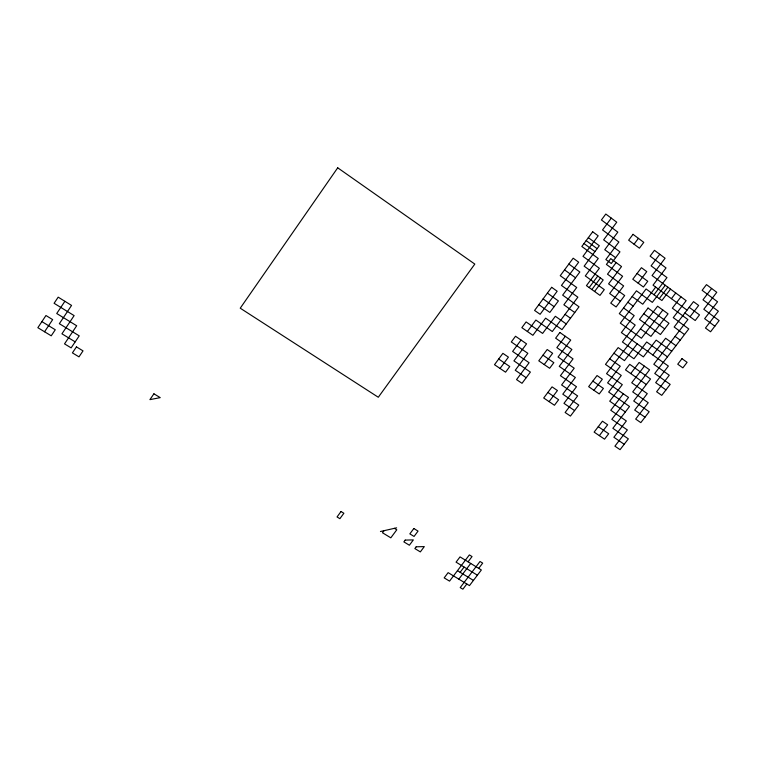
<?xml version="1.0" encoding="UTF-8"?>
<svg xmlns="http://www.w3.org/2000/svg" width="757" height="757" viewBox="0 0 757 757"><rect width="100%" height="100%" fill="white"/><g stroke="black" fill="none" stroke-linecap="round" stroke-linejoin="round"><path stroke-width="1.14" d="M44.549 331.765L52.659 319.615L45.959 315.518L37.85 327.696L51.23 335.815L55.28 329.759L41.9 321.611M64.884 301.295L56.728 313.521L76.684 325.756L64.525 343.867L71.13 347.879L79.23 335.843L59.339 323.693L71.555 305.421L58.185 297.16L54.097 303.292L74.129 315.612L61.942 333.809L75.18 341.861M500.046 368.441L508.42 357.115L502.885 353.339L494.501 364.694L505.562 372.179L509.745 366.53L498.693 359.026M521.043 340.054L512.621 351.437L529.115 362.726L516.548 379.607L522.018 383.307L530.383 372.084L513.937 360.871L526.56 343.858L515.517 336.25L511.297 341.956L527.837 353.311L515.252 370.268L526.191 377.705M527.383 331.49L535.861 320.041L552.307 331.528L577.865 297.17L561.457 285.446L578.67 262.187L573.172 258.203L560.246 275.699L576.702 287.499L563.861 304.797L574.762 312.518M611.278 218.13L602.544 229.939L618.885 242.022L605.855 259.537L611.278 263.502L619.955 251.863L603.651 239.855L616.737 222.198L605.799 214.042L601.418 219.965L617.816 232.134L604.758 249.715L615.611 257.692M384.017 530.695L382.484 532.767L390.82 537.83L396.791 529.786L394.406 528.329M589.164 287.594L597.775 276.031M591.879 289.543L600.481 277.989M594.586 291.492L603.187 279.958L584.149 266.161L599.307 245.713L588.34 237.67M616.151 262.575L607.502 274.176L623.636 285.909L610.748 303.112L616.094 306.964L624.676 295.533L608.59 283.866L621.535 266.53L610.738 258.61L606.404 264.43L622.595 276.248L609.669 293.517L620.38 301.248M544.217 364.562L552.629 353.282L547.197 349.516L538.776 360.824L549.639 368.281L553.84 362.66L542.977 355.175M565.309 336.288L556.849 347.624L573.049 358.875L560.426 375.699L576.493 386.723L563.965 403.358L574.591 410.578M634.044 244.189L638.406 238.351M549.09 401.636L557.436 390.527L552.052 386.865L543.706 397.993L554.455 405.26L558.619 399.724L547.879 392.429M638.113 283.127L646.762 271.621L641.434 267.694L632.776 279.229L643.431 287.017L647.746 281.282L637.101 273.466M659.782 254.286L651.096 265.849L666.964 277.592L654.001 294.757M655.676 287.111L642.759 304.229L632.161 296.536M665.261 285.266L652.335 302.374L636.457 290.811L619.292 313.644L635.189 325.065L622.415 341.975L643.403 356.888L656.158 340.12L671.705 351.276M659.262 298.608L667.892 287.196M593.942 390.309L602.335 379.219L597.046 375.548L588.653 386.657L599.222 393.943L603.414 388.417L592.845 381.112M670.513 289.127L661.892 300.529L646.081 288.956L620.333 323.135L641.444 338.237L662.829 310.029M460.124 572.292L464.088 567.059M468.063 561.817L472.037 556.565L469.368 554.919L449.544 581.121L444.179 577.875L448.135 572.642L469.472 585.606L481.357 569.983L460.038 556.887L456.064 562.148L477.393 575.197M458.837 579.143L470.731 563.454M637.195 343.848L624.468 360.635L613.927 353.207M671.431 298.674L675.746 292.987M680.959 296.829L672.348 308.175L687.905 319.558L653.802 364.268L669.273 375.254L656.622 391.757L661.75 395.353L670.172 384.386L654.748 373.475L688.775 328.935L673.257 317.628L686.164 300.661L652.07 275.539L665.091 258.232L654.464 250.321L650.112 256.121L666.028 267.94L653.036 285.171L687.034 310.133M466.823 583.997L462.877 589.192L460.218 587.583L480.023 561.486L482.682 563.123L478.708 568.356M630.723 373.561L639.173 362.452L649.572 369.813L632.72 391.899L648.229 402.715L635.681 419.075L640.819 422.624L649.175 411.742L633.713 401.002L650.528 379.002L629.71 364.325L625.49 369.889L646.308 384.509M623.323 393.791L610.767 410.266L626.351 420.968L613.88 437.262L624.203 444.274M644.377 366.142L631.726 382.758L647.273 393.631L634.697 410.067L644.992 417.183M652.856 355.014L665.621 338.256L675.963 345.712M599.345 435.644L607.653 424.762L602.44 421.204L594.131 432.115L604.55 439.164L608.694 433.742L598.276 426.664M690.053 316.748L698.664 305.459L693.497 301.646L674.165 327.033L684.498 334.537M711.627 288.464L702.979 299.81L718.355 311.212L705.458 328.036L710.568 331.774L719.15 320.59L703.811 309.263L716.765 292.306L706.47 284.623L702.136 290.31L717.56 301.778L704.635 318.669L714.854 326.191M380.44 531.509L396.611 527.828M457.455 570.664L473.428 580.401M625.348 411.95L609.716 401.182L622.301 384.641L606.546 373.655L657.587 306.207L668.053 313.833L650.944 336.373L640.46 328.841M609.697 358.809L620.248 366.208L607.606 382.881L628.528 397.406L611.807 419.312L627.354 429.938L614.911 446.176L620.068 449.658L628.348 438.871L612.848 428.311L629.521 406.481L608.666 392.05L621.27 375.444L605.477 364.391L618.166 347.595L633.95 358.761L646.677 341.984L667.456 356.84M538.842 304.674L549.856 312.423L558.392 300.917L547.387 293.11M566.245 323.949L555.335 316.275L542.608 333.421L526.096 321.933L521.857 327.667L532.89 335.313L545.608 318.158L561.997 329.645L579.029 306.793L562.659 295.145L579.843 271.981L568.857 264.051M543.11 298.901L554.124 306.67M565.053 314.392L570.504 318.233M665.961 389.874L655.685 382.635L668.365 366.066L621.374 332.578L634.186 315.603L623.569 307.948M564.552 269.88L575.538 277.781M627.865 302.251L633.174 306.093M643.753 313.739L664.693 328.888M675.064 336.392L680.221 340.13M583.997 243.546L594.964 251.57M586.173 240.612L597.131 248.646M684.886 312.953L695.21 320.523L699.506 314.893L689.192 307.304M76.448 346.876L72.407 352.876L78.983 356.859L83.024 350.87L76.448 346.876M153.926 393.801L149.905 399.639L160.238 397.633L153.926 393.801M337.707 167.808L240.243 308.194L378.292 397.255L474.809 264.079L337.707 167.808M341.029 511.514L337.045 516.955L339.893 518.677L343.877 513.246L341.029 511.514M551.664 287.319L534.584 310.436L540.11 314.297L557.171 291.237L551.664 287.319M592.693 231.774L581.83 246.479L598.257 258.478L585.303 275.917L604.285 289.628L599.989 295.381L586.448 285.635L599.374 268.262L582.994 256.349L598.181 235.824L592.693 231.774M405.203 540.101L403.869 541.88L409.376 545.229L413.35 539.902L405.203 540.101M413.833 528.518L409.84 533.865L414.06 536.448L418.044 531.102L413.833 528.518M559.877 332.493L555.638 338.18L571.885 349.497L559.243 366.388L575.348 377.488L562.792 394.179L578.764 405.071L570.437 416.076L565.129 412.48L577.629 395.92L561.609 384.963L574.203 368.205L558.051 357.03L570.721 340.082L559.877 332.493M633.013 234.329L628.651 240.187L639.419 248.182L643.772 242.354L633.013 234.329M416.189 546.8L414.864 548.57L420.334 551.9L424.308 546.592L416.189 546.8M648.039 308.061L639.466 319.407L660.426 334.509L668.97 323.267L648.039 308.061M681.981 358.667L677.742 364.202L682.861 367.864L687.101 362.338L681.981 358.667"/></g></svg>
